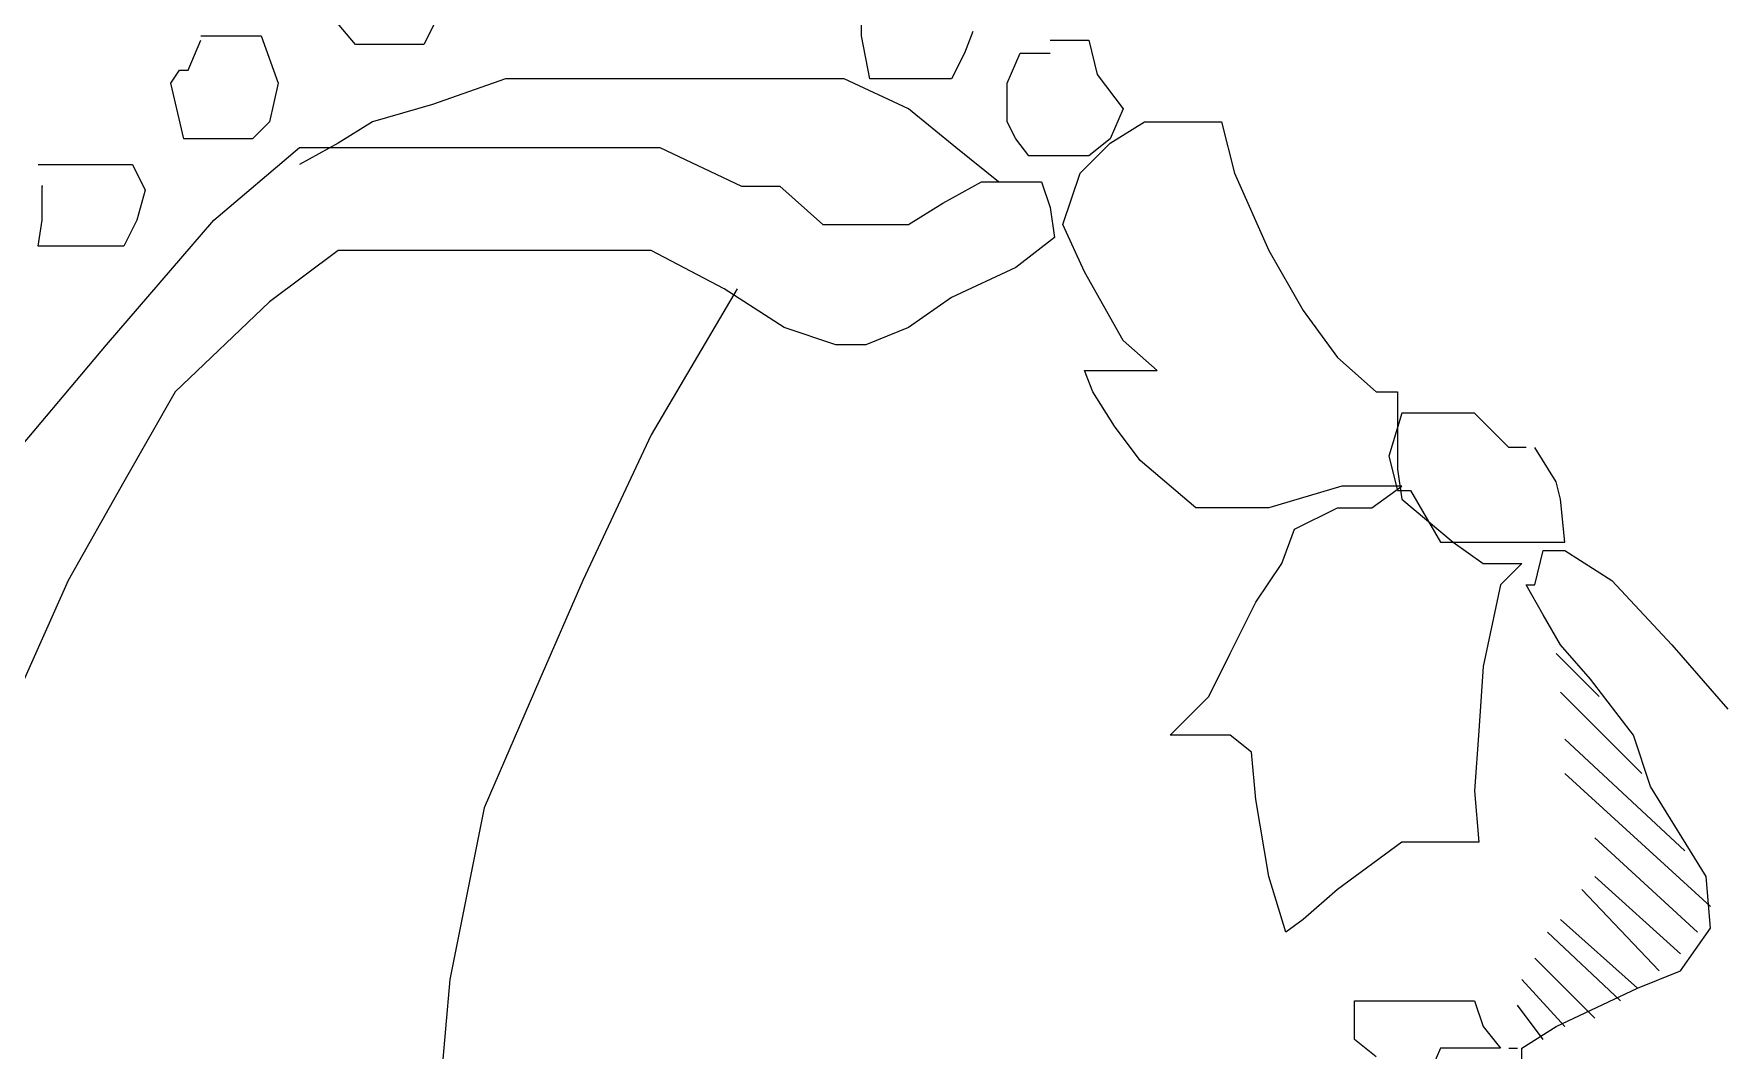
# Model space of a CAD drawing. Extents: x 747954 to 748544, y 4316381 to 4317408.
# Drawn here: x 747979.18 to 747983.115, y 4317246.055 to 4317248.425 of the extents above; entities that cross this region are included whole.
import ezdxf

# ---------------------------------------------------------------- set-up
doc = ezdxf.new("R2010")
doc.units = 0
doc.layers.get('0').update_dxf_attribs({"linetype": 'CONTINUOUS'})

msp = doc.modelspace()

# ---------------------------------------------------------------- linework, layer by layer
at = {"color": 0, "linetype": 'CONTINUOUS'}
for p, q in [((747981.11, 4317248.42), (747981.11, 4317248.51)), ((747981.11, 4317248.42), (747981.11, 4317248.51)), ((747979.93, 4317248.4), (747979.88, 4317248.46)), ((747979.93, 4317248.4), (747979.88, 4317248.46)), ((747980.12, 4317248.46), (747980.09, 4317248.4)), ((747980.12, 4317248.46), (747980.09, 4317248.4)), ((747979.57, 4317248.42), (747979.65, 4317248.42)), ((747979.57, 4317248.42), (747979.65, 4317248.42)), ((747979.65, 4317248.42), (747979.71, 4317248.42)), ((747979.65, 4317248.42), (747979.71, 4317248.42)), ((747979.71, 4317248.42), (747979.75, 4317248.31)), ((747979.71, 4317248.42), (747979.75, 4317248.31)), ((747981.13, 4317248.32), (747981.11, 4317248.42)), ((747981.13, 4317248.32), (747981.11, 4317248.42)), ((747981.37, 4317248.43), (747981.35, 4317248.38)), ((747981.37, 4317248.43), (747981.35, 4317248.38)), ((747979.54, 4317248.34), (747979.57, 4317248.41)), ((747979.54, 4317248.34), (747979.57, 4317248.41)), ((747979.97, 4317248.4), (747979.93, 4317248.4)), ((747979.97, 4317248.4), (747979.93, 4317248.4)), ((747980.04, 4317248.4), (747979.97, 4317248.4)), ((747980.04, 4317248.4), (747979.97, 4317248.4)), ((747980.09, 4317248.4), (747980.04, 4317248.4)), ((747980.09, 4317248.4), (747980.04, 4317248.4)), ((747981.35, 4317248.38), (747981.32, 4317248.32)), ((747981.35, 4317248.38), (747981.32, 4317248.32)), ((747981.45, 4317248.31), (747981.48, 4317248.38)), ((747981.45, 4317248.31), (747981.48, 4317248.38)), ((747981.48, 4317248.38), (747981.5, 4317248.38)), ((747981.48, 4317248.38), (747981.5, 4317248.38)), ((747981.5, 4317248.38), (747981.55, 4317248.38)), ((747981.5, 4317248.38), (747981.55, 4317248.38)), ((747981.55, 4317248.41), (747981.64, 4317248.41)), ((747981.55, 4317248.41), (747981.64, 4317248.41)), ((747981.64, 4317248.41), (747981.66, 4317248.33)), ((747981.64, 4317248.41), (747981.66, 4317248.33)), ((747979.5, 4317248.31), (747979.52, 4317248.34)), ((747979.5, 4317248.31), (747979.52, 4317248.34)), ((747979.52, 4317248.34), (747979.54, 4317248.34)), ((747979.52, 4317248.34), (747979.54, 4317248.34)), ((747979.53, 4317248.18), (747979.5, 4317248.31)), ((747979.53, 4317248.18), (747979.5, 4317248.31)), ((747979.75, 4317248.31), (747979.73, 4317248.22)), ((747979.75, 4317248.31), (747979.73, 4317248.22)), ((747980.28, 4317248.32), (747980.11, 4317248.26)), ((747980.28, 4317248.32), (747980.11, 4317248.26)), ((747980.45, 4317248.32), (747980.28, 4317248.32)), ((747980.45, 4317248.32), (747980.28, 4317248.32)), ((747980.63, 4317248.32), (747980.45, 4317248.32)), ((747980.63, 4317248.32), (747980.45, 4317248.32)), ((747980.76, 4317248.32), (747980.63, 4317248.32)), ((747980.76, 4317248.32), (747980.63, 4317248.32)), ((747980.94, 4317248.32), (747980.76, 4317248.32)), ((747980.94, 4317248.32), (747980.76, 4317248.32)), ((747981.07, 4317248.32), (747980.94, 4317248.32)), ((747981.07, 4317248.32), (747980.94, 4317248.32)), ((747981.22, 4317248.25), (747981.07, 4317248.32)), ((747981.22, 4317248.25), (747981.07, 4317248.32)), ((747981.19, 4317248.32), (747981.13, 4317248.32)), ((747981.19, 4317248.32), (747981.13, 4317248.32)), ((747981.27, 4317248.32), (747981.19, 4317248.32)), ((747981.27, 4317248.32), (747981.19, 4317248.32)), ((747981.32, 4317248.32), (747981.27, 4317248.32)), ((747981.32, 4317248.32), (747981.27, 4317248.32)), ((747981.45, 4317248.22), (747981.45, 4317248.31)), ((747981.45, 4317248.22), (747981.45, 4317248.31)), ((747981.66, 4317248.33), (747981.72, 4317248.25)), ((747981.66, 4317248.33), (747981.72, 4317248.25)), ((747980.11, 4317248.26), (747979.97, 4317248.22)), ((747980.11, 4317248.26), (747979.97, 4317248.22)), ((747981.33, 4317248.16), (747981.22, 4317248.25)), ((747981.33, 4317248.16), (747981.22, 4317248.25)), ((747981.72, 4317248.25), (747981.69, 4317248.18)), ((747981.72, 4317248.25), (747981.69, 4317248.18)), ((747979.73, 4317248.22), (747979.69, 4317248.18)), ((747979.73, 4317248.22), (747979.69, 4317248.18)), ((747979.97, 4317248.22), (747979.89, 4317248.17)), ((747979.97, 4317248.22), (747979.89, 4317248.17)), ((747981.47, 4317248.18), (747981.45, 4317248.22)), ((747981.47, 4317248.18), (747981.45, 4317248.22)), ((747981.69, 4317248.17), (747981.77, 4317248.22)), ((747981.69, 4317248.17), (747981.77, 4317248.22)), ((747981.77, 4317248.22), (747981.85, 4317248.22)), ((747981.77, 4317248.22), (747981.85, 4317248.22)), ((747981.85, 4317248.22), (747981.94, 4317248.22)), ((747981.85, 4317248.22), (747981.94, 4317248.22)), ((747981.94, 4317248.22), (747981.95, 4317248.22)), ((747981.94, 4317248.22), (747981.95, 4317248.22)), ((747981.95, 4317248.22), (747981.98, 4317248.1)), ((747981.95, 4317248.22), (747981.98, 4317248.1)), ((747979.58, 4317248.18), (747979.53, 4317248.18)), ((747979.58, 4317248.18), (747979.53, 4317248.18)), ((747979.65, 4317248.18), (747979.58, 4317248.18)), ((747979.65, 4317248.18), (747979.58, 4317248.18)), ((747979.6, 4317247.99), (747979.8, 4317248.16)), ((747979.6, 4317247.99), (747979.8, 4317248.16)), ((747979.69, 4317248.18), (747979.65, 4317248.18)), ((747979.69, 4317248.18), (747979.65, 4317248.18)), ((747979.89, 4317248.17), (747979.8, 4317248.12)), ((747979.89, 4317248.17), (747979.8, 4317248.12)), ((747979.8, 4317248.16), (747979.93, 4317248.16)), ((747979.8, 4317248.16), (747979.93, 4317248.16)), ((747979.93, 4317248.16), (747980.08, 4317248.16)), ((747979.93, 4317248.16), (747980.08, 4317248.16)), ((747980.08, 4317248.16), (747980.25, 4317248.16)), ((747980.08, 4317248.16), (747980.25, 4317248.16)), ((747980.25, 4317248.16), (747980.45, 4317248.16)), ((747980.25, 4317248.16), (747980.45, 4317248.16)), ((747980.45, 4317248.16), (747980.64, 4317248.16)), ((747980.45, 4317248.16), (747980.64, 4317248.16)), ((747980.64, 4317248.16), (747980.83, 4317248.07)), ((747980.64, 4317248.16), (747980.83, 4317248.07)), ((747981.43, 4317248.08), (747981.33, 4317248.16)), ((747981.43, 4317248.08), (747981.33, 4317248.16)), ((747981.5, 4317248.14), (747981.47, 4317248.18)), ((747981.5, 4317248.14), (747981.47, 4317248.18)), ((747981.62, 4317248.1), (747981.69, 4317248.17)), ((747981.62, 4317248.1), (747981.69, 4317248.17)), ((747981.69, 4317248.18), (747981.64, 4317248.14)), ((747981.69, 4317248.18), (747981.64, 4317248.14)), ((747979.19, 4317248.12), (747979.26, 4317248.12)), ((747979.19, 4317248.12), (747979.26, 4317248.12)), ((747979.26, 4317248.12), (747979.34, 4317248.12)), ((747979.26, 4317248.12), (747979.34, 4317248.12)), ((747979.34, 4317248.12), (747979.41, 4317248.12)), ((747979.34, 4317248.12), (747979.41, 4317248.12)), ((747979.41, 4317248.12), (747979.44, 4317248.06)), ((747979.41, 4317248.12), (747979.44, 4317248.06)), ((747981.55, 4317248.14), (747981.5, 4317248.14)), ((747981.55, 4317248.14), (747981.5, 4317248.14)), ((747981.64, 4317248.14), (747981.55, 4317248.14)), ((747981.64, 4317248.14), (747981.55, 4317248.14)), ((747979.2, 4317247.99), (747979.2, 4317248.07)), ((747979.2, 4317247.99), (747979.2, 4317248.07)), ((747980.83, 4317248.07), (747980.92, 4317248.07)), ((747980.83, 4317248.07), (747980.92, 4317248.07)), ((747980.92, 4317248.07), (747981.02, 4317247.98)), ((747980.92, 4317248.07), (747981.02, 4317247.98)), ((747981.3, 4317248.03), (747981.39, 4317248.08)), ((747981.3, 4317248.03), (747981.39, 4317248.08)), ((747981.39, 4317248.08), (747981.46, 4317248.08)), ((747981.39, 4317248.08), (747981.46, 4317248.08)), ((747981.46, 4317248.08), (747981.53, 4317248.08)), ((747981.46, 4317248.08), (747981.53, 4317248.08)), ((747981.53, 4317248.08), (747981.55, 4317248.02)), ((747981.53, 4317248.08), (747981.55, 4317248.02)), ((747981.58, 4317247.98), (747981.62, 4317248.1)), ((747981.58, 4317247.98), (747981.62, 4317248.1)), ((747981.98, 4317248.1), (747982.06, 4317247.92)), ((747981.98, 4317248.1), (747982.06, 4317247.92)), ((747979.44, 4317248.06), (747979.42, 4317247.99)), ((747979.44, 4317248.06), (747979.42, 4317247.99)), ((747981.22, 4317247.98), (747981.3, 4317248.03)), ((747981.22, 4317247.98), (747981.3, 4317248.03)), ((747979.19, 4317247.93), (747979.2, 4317247.99)), ((747979.19, 4317247.93), (747979.2, 4317247.99)), ((747979.35, 4317247.7), (747979.6, 4317247.99)), ((747979.35, 4317247.7), (747979.6, 4317247.99)), ((747979.42, 4317247.99), (747979.39, 4317247.93)), ((747979.42, 4317247.99), (747979.39, 4317247.93)), ((747981.55, 4317248.02), (747981.56, 4317247.95)), ((747981.55, 4317248.02), (747981.56, 4317247.95)), ((747981.02, 4317247.98), (747981.08, 4317247.98)), ((747981.02, 4317247.98), (747981.08, 4317247.98)), ((747981.08, 4317247.98), (747981.22, 4317247.98)), ((747981.08, 4317247.98), (747981.22, 4317247.98)), ((747981.56, 4317247.95), (747981.47, 4317247.88)), ((747981.56, 4317247.95), (747981.47, 4317247.88)), ((747981.63, 4317247.87), (747981.58, 4317247.98)), ((747981.63, 4317247.87), (747981.58, 4317247.98)), ((747979.23, 4317247.93), (747979.19, 4317247.93)), ((747979.23, 4317247.93), (747979.19, 4317247.93)), ((747979.33, 4317247.93), (747979.23, 4317247.93)), ((747979.33, 4317247.93), (747979.23, 4317247.93)), ((747979.39, 4317247.93), (747979.33, 4317247.93)), ((747979.39, 4317247.93), (747979.33, 4317247.93)), ((747979.89, 4317247.92), (747979.73, 4317247.8)), ((747979.89, 4317247.92), (747979.73, 4317247.8)), ((747980.07, 4317247.92), (747979.89, 4317247.92)), ((747980.07, 4317247.92), (747979.89, 4317247.92)), ((747980.26, 4317247.92), (747980.07, 4317247.92)), ((747980.26, 4317247.92), (747980.07, 4317247.92)), ((747980.43, 4317247.92), (747980.26, 4317247.92)), ((747980.43, 4317247.92), (747980.26, 4317247.92)), ((747980.62, 4317247.92), (747980.43, 4317247.92)), ((747980.62, 4317247.92), (747980.43, 4317247.92)), ((747980.79, 4317247.83), (747980.62, 4317247.92)), ((747980.79, 4317247.83), (747980.62, 4317247.92)), ((747982.06, 4317247.92), (747982.14, 4317247.78)), ((747982.06, 4317247.92), (747982.14, 4317247.78)), ((747981.47, 4317247.88), (747981.32, 4317247.81)), ((747981.47, 4317247.88), (747981.32, 4317247.81)), ((747981.72, 4317247.71), (747981.63, 4317247.87)), ((747981.72, 4317247.71), (747981.63, 4317247.87)), ((747980.82, 4317247.83), (747980.62, 4317247.49)), ((747980.82, 4317247.83), (747980.62, 4317247.49)), ((747980.93, 4317247.74), (747980.79, 4317247.83)), ((747980.93, 4317247.74), (747980.79, 4317247.83)), ((747979.73, 4317247.8), (747979.51, 4317247.59)), ((747979.73, 4317247.8), (747979.51, 4317247.59)), ((747981.32, 4317247.81), (747981.22, 4317247.74)), ((747981.32, 4317247.81), (747981.22, 4317247.74)), ((747982.14, 4317247.78), (747982.22, 4317247.67)), ((747982.14, 4317247.78), (747982.22, 4317247.67)), ((747981.05, 4317247.7), (747980.93, 4317247.74)), ((747981.05, 4317247.7), (747980.93, 4317247.74)), ((747981.22, 4317247.74), (747981.12, 4317247.7)), ((747981.22, 4317247.74), (747981.12, 4317247.7)), ((747979.14, 4317247.45), (747979.35, 4317247.7)), ((747979.14, 4317247.45), (747979.35, 4317247.7)), ((747981.12, 4317247.7), (747981.05, 4317247.7)), ((747981.12, 4317247.7), (747981.05, 4317247.7)), ((747981.8, 4317247.64), (747981.72, 4317247.71)), ((747981.8, 4317247.64), (747981.72, 4317247.71)), ((747981.65, 4317247.59), (747981.63, 4317247.64)), ((747981.63, 4317247.64), (747981.71, 4317247.64)), ((747981.65, 4317247.59), (747981.63, 4317247.64)), ((747981.63, 4317247.64), (747981.71, 4317247.64)), ((747981.71, 4317247.64), (747981.8, 4317247.64)), ((747981.71, 4317247.64), (747981.8, 4317247.64)), ((747982.22, 4317247.67), (747982.31, 4317247.59)), ((747982.22, 4317247.67), (747982.31, 4317247.59)), ((747979.51, 4317247.59), (747979.39, 4317247.38)), ((747979.51, 4317247.59), (747979.39, 4317247.38)), ((747981.7, 4317247.51), (747981.65, 4317247.59)), ((747981.7, 4317247.51), (747981.65, 4317247.59)), ((747982.31, 4317247.59), (747982.36, 4317247.59)), ((747982.31, 4317247.59), (747982.36, 4317247.59)), ((747982.36, 4317247.59), (747982.36, 4317247.51)), ((747982.36, 4317247.59), (747982.36, 4317247.51)), ((747982.37, 4317247.54), (747982.34, 4317247.44)), ((747982.37, 4317247.54), (747982.34, 4317247.44)), ((747982.44, 4317247.54), (747982.37, 4317247.54)), ((747982.44, 4317247.54), (747982.37, 4317247.54)), ((747982.54, 4317247.54), (747982.44, 4317247.54)), ((747982.54, 4317247.54), (747982.44, 4317247.54)), ((747982.62, 4317247.46), (747982.54, 4317247.54)), ((747982.62, 4317247.46), (747982.54, 4317247.54)), ((747980.62, 4317247.49), (747980.46, 4317247.15)), ((747980.62, 4317247.49), (747980.46, 4317247.15)), ((747981.76, 4317247.43), (747981.7, 4317247.51)), ((747981.76, 4317247.43), (747981.7, 4317247.51)), ((747982.36, 4317247.51), (747982.36, 4317247.41)), ((747982.36, 4317247.51), (747982.36, 4317247.41)), ((747982.34, 4317247.44), (747982.36, 4317247.36)), ((747982.34, 4317247.44), (747982.36, 4317247.36)), ((747982.66, 4317247.46), (747982.62, 4317247.46)), ((747982.66, 4317247.46), (747982.62, 4317247.46)), ((747982.73, 4317247.38), (747982.68, 4317247.46)), ((747982.73, 4317247.38), (747982.68, 4317247.46)), ((747981.89, 4317247.32), (747981.76, 4317247.43)), ((747981.89, 4317247.32), (747981.76, 4317247.43)), ((747982.36, 4317247.41), (747982.37, 4317247.34)), ((747982.36, 4317247.41), (747982.37, 4317247.34)), ((747979.39, 4317247.38), (747979.26, 4317247.15)), ((747979.39, 4317247.38), (747979.26, 4317247.15)), ((747982.23, 4317247.37), (747982.06, 4317247.32)), ((747982.23, 4317247.37), (747982.06, 4317247.32)), ((747982.37, 4317247.37), (747982.23, 4317247.37)), ((747982.37, 4317247.37), (747982.23, 4317247.37)), ((747982.3, 4317247.32), (747982.37, 4317247.37)), ((747982.3, 4317247.32), (747982.37, 4317247.37)), ((747982.36, 4317247.36), (747982.39, 4317247.36)), ((747982.36, 4317247.36), (747982.39, 4317247.36)), ((747982.39, 4317247.36), (747982.46, 4317247.24)), ((747982.39, 4317247.36), (747982.46, 4317247.24)), ((747982.74, 4317247.34), (747982.73, 4317247.38)), ((747982.74, 4317247.34), (747982.73, 4317247.38)), ((747982.06, 4317247.32), (747981.89, 4317247.32)), ((747982.06, 4317247.32), (747981.89, 4317247.32)), ((747982.12, 4317247.27), (747982.22, 4317247.32)), ((747982.12, 4317247.27), (747982.22, 4317247.32)), ((747982.22, 4317247.32), (747982.3, 4317247.32)), ((747982.22, 4317247.32), (747982.3, 4317247.32)), ((747982.37, 4317247.34), (747982.49, 4317247.24)), ((747982.37, 4317247.34), (747982.49, 4317247.24)), ((747982.75, 4317247.24), (747982.74, 4317247.34)), ((747982.75, 4317247.24), (747982.74, 4317247.34)), ((747982.09, 4317247.19), (747982.12, 4317247.27)), ((747982.09, 4317247.19), (747982.12, 4317247.27)), ((747982.46, 4317247.24), (747982.54, 4317247.24)), ((747982.46, 4317247.24), (747982.54, 4317247.24)), ((747982.49, 4317247.24), (747982.56, 4317247.19)), ((747982.49, 4317247.24), (747982.56, 4317247.19)), ((747982.54, 4317247.24), (747982.59, 4317247.24)), ((747982.54, 4317247.24), (747982.59, 4317247.24)), ((747982.59, 4317247.24), (747982.64, 4317247.24)), ((747982.59, 4317247.24), (747982.64, 4317247.24)), ((747982.64, 4317247.24), (747982.68, 4317247.24)), ((747982.64, 4317247.24), (747982.68, 4317247.24)), ((747982.68, 4317247.24), (747982.73, 4317247.24)), ((747982.68, 4317247.24), (747982.73, 4317247.24)), ((747982.73, 4317247.24), (747982.75, 4317247.24)), ((747982.73, 4317247.24), (747982.75, 4317247.24)), ((747982.68, 4317247.14), (747982.7, 4317247.22)), ((747982.68, 4317247.14), (747982.7, 4317247.22)), ((747982.7, 4317247.22), (747982.75, 4317247.22)), ((747982.7, 4317247.22), (747982.75, 4317247.22)), ((747982.75, 4317247.22), (747982.86, 4317247.15)), ((747982.75, 4317247.22), (747982.86, 4317247.15)), ((747982.03, 4317247.1), (747982.09, 4317247.19)), ((747982.03, 4317247.1), (747982.09, 4317247.19)), ((747982.56, 4317247.19), (747982.62, 4317247.19)), ((747982.56, 4317247.19), (747982.62, 4317247.19)), ((747982.65, 4317247.19), (747982.6, 4317247.14)), ((747982.65, 4317247.19), (747982.6, 4317247.14)), ((747982.62, 4317247.19), (747982.65, 4317247.19)), ((747982.62, 4317247.19), (747982.65, 4317247.19)), ((747979.26, 4317247.15), (747979.14, 4317246.88)), ((747979.26, 4317247.15), (747979.14, 4317246.88)), ((747980.46, 4317247.15), (747980.36, 4317246.92)), ((747980.46, 4317247.15), (747980.36, 4317246.92)), ((747982.6, 4317247.14), (747982.56, 4317246.95)), ((747982.6, 4317247.14), (747982.56, 4317246.95)), ((747982.7, 4317247.07), (747982.66, 4317247.14)), ((747982.66, 4317247.14), (747982.68, 4317247.14)), ((747982.7, 4317247.07), (747982.66, 4317247.14)), ((747982.66, 4317247.14), (747982.68, 4317247.14)), ((747982.86, 4317247.15), (747983, 4317247)), ((747982.86, 4317247.15), (747983, 4317247)), ((747981.97, 4317246.98), (747982.03, 4317247.1)), ((747981.97, 4317246.98), (747982.03, 4317247.1)), ((747982.74, 4317247), (747982.7, 4317247.07)), ((747982.74, 4317247), (747982.7, 4317247.07)), ((747981.92, 4317246.88), (747981.97, 4317246.98)), ((747981.92, 4317246.88), (747981.97, 4317246.98)), ((747982.73, 4317246.98), (747982.83, 4317246.88)), ((747982.73, 4317246.98), (747982.83, 4317246.88)), ((747982.81, 4317246.92), (747982.74, 4317247)), ((747982.81, 4317246.92), (747982.74, 4317247)), ((747983, 4317247), (747983.13, 4317246.85)), ((747983, 4317247), (747983.13, 4317246.85)), ((747982.56, 4317246.95), (747982.55, 4317246.8)), ((747982.56, 4317246.95), (747982.55, 4317246.8)), ((747980.36, 4317246.92), (747980.23, 4317246.62)), ((747980.36, 4317246.92), (747980.23, 4317246.62)), ((747982.93, 4317246.7), (747982.74, 4317246.89)), ((747982.93, 4317246.7), (747982.74, 4317246.89)), ((747982.91, 4317246.79), (747982.81, 4317246.92)), ((747982.91, 4317246.79), (747982.81, 4317246.92)), ((747981.83, 4317246.79), (747981.92, 4317246.88)), ((747981.83, 4317246.79), (747981.92, 4317246.88)), ((747981.9, 4317246.79), (747981.83, 4317246.79)), ((747981.9, 4317246.79), (747981.83, 4317246.79)), ((747981.97, 4317246.79), (747981.9, 4317246.79)), ((747981.97, 4317246.79), (747981.9, 4317246.79)), ((747982.02, 4317246.75), (747981.97, 4317246.79)), ((747982.02, 4317246.75), (747981.97, 4317246.79)), ((747982.55, 4317246.8), (747982.54, 4317246.66)), ((747982.55, 4317246.8), (747982.54, 4317246.66)), ((747982.75, 4317246.78), (747983.03, 4317246.52)), ((747982.75, 4317246.78), (747983.03, 4317246.52)), ((747982.95, 4317246.67), (747982.91, 4317246.79)), ((747982.95, 4317246.67), (747982.91, 4317246.79)), ((747982.03, 4317246.64), (747982.02, 4317246.75)), ((747982.03, 4317246.64), (747982.02, 4317246.75)), ((747983.09, 4317246.39), (747982.75, 4317246.7)), ((747983.09, 4317246.39), (747982.75, 4317246.7)), ((747982.54, 4317246.66), (747982.55, 4317246.54)), ((747982.54, 4317246.66), (747982.55, 4317246.54)), ((747983.08, 4317246.46), (747982.95, 4317246.67)), ((747983.08, 4317246.46), (747982.95, 4317246.67)), ((747980.23, 4317246.62), (747980.15, 4317246.22)), ((747980.23, 4317246.62), (747980.15, 4317246.22)), ((747982.06, 4317246.46), (747982.03, 4317246.64)), ((747982.06, 4317246.46), (747982.03, 4317246.64)), ((747982.37, 4317246.54), (747982.22, 4317246.43)), ((747982.37, 4317246.54), (747982.22, 4317246.43)), ((747982.42, 4317246.54), (747982.37, 4317246.54)), ((747982.42, 4317246.54), (747982.37, 4317246.54)), ((747982.49, 4317246.54), (747982.42, 4317246.54)), ((747982.49, 4317246.54), (747982.42, 4317246.54)), ((747982.55, 4317246.54), (747982.49, 4317246.54)), ((747982.55, 4317246.54), (747982.49, 4317246.54)), ((747982.82, 4317246.55), (747983.06, 4317246.33)), ((747982.82, 4317246.55), (747983.06, 4317246.33)), ((747982.1, 4317246.33), (747982.06, 4317246.46)), ((747982.1, 4317246.33), (747982.06, 4317246.46)), ((747983.02, 4317246.28), (747982.82, 4317246.46)), ((747983.02, 4317246.28), (747982.82, 4317246.46)), ((747983.09, 4317246.34), (747983.08, 4317246.46)), ((747983.09, 4317246.34), (747983.08, 4317246.46)), ((747982.22, 4317246.43), (747982.14, 4317246.36)), ((747982.22, 4317246.43), (747982.14, 4317246.36)), ((747982.79, 4317246.43), (747982.97, 4317246.24)), ((747982.79, 4317246.43), (747982.97, 4317246.24)), ((747982.14, 4317246.36), (747982.1, 4317246.33)), ((747982.14, 4317246.36), (747982.1, 4317246.33)), ((747982.92, 4317246.2), (747982.74, 4317246.36)), ((747982.92, 4317246.2), (747982.74, 4317246.36)), ((747983.02, 4317246.24), (747983.09, 4317246.34)), ((747983.02, 4317246.24), (747983.09, 4317246.34)), ((747982.71, 4317246.33), (747982.88, 4317246.17)), ((747982.71, 4317246.33), (747982.88, 4317246.17)), ((747982.82, 4317246.13), (747982.68, 4317246.27)), ((747982.82, 4317246.13), (747982.68, 4317246.27)), ((747980.15, 4317246.22), (747980.13, 4317245.99)), ((747980.15, 4317246.22), (747980.13, 4317245.99)), ((747982.65, 4317246.22), (747982.75, 4317246.11)), ((747982.65, 4317246.22), (747982.75, 4317246.11)), ((747982.92, 4317246.2), (747983.02, 4317246.24)), ((747982.92, 4317246.2), (747983.02, 4317246.24)), ((747982.73, 4317246.11), (747982.92, 4317246.2)), ((747982.73, 4317246.11), (747982.92, 4317246.2)), ((747982.26, 4317246.08), (747982.26, 4317246.17)), ((747982.26, 4317246.17), (747982.3, 4317246.17)), ((747982.26, 4317246.08), (747982.26, 4317246.17)), ((747982.26, 4317246.17), (747982.3, 4317246.17)), ((747982.3, 4317246.17), (747982.36, 4317246.17)), ((747982.3, 4317246.17), (747982.36, 4317246.17)), ((747982.36, 4317246.17), (747982.42, 4317246.17)), ((747982.36, 4317246.17), (747982.42, 4317246.17)), ((747982.42, 4317246.17), (747982.48, 4317246.17)), ((747982.42, 4317246.17), (747982.48, 4317246.17)), ((747982.48, 4317246.17), (747982.54, 4317246.17)), ((747982.48, 4317246.17), (747982.54, 4317246.17)), ((747982.54, 4317246.17), (747982.56, 4317246.11)), ((747982.54, 4317246.17), (747982.56, 4317246.11)), ((747982.7, 4317246.08), (747982.64, 4317246.16)), ((747982.7, 4317246.08), (747982.64, 4317246.16)), ((747982.56, 4317246.11), (747982.6, 4317246.06)), ((747982.56, 4317246.11), (747982.6, 4317246.06)), ((747982.65, 4317246.06), (747982.73, 4317246.11)), ((747982.65, 4317246.06), (747982.73, 4317246.11)), ((747982.31, 4317246.04), (747982.26, 4317246.08)), ((747982.31, 4317246.04), (747982.26, 4317246.08)), ((747982.46, 4317246.06), (747982.43, 4317245.99)), ((747982.46, 4317246.06), (747982.43, 4317245.99)), ((747982.53, 4317246.06), (747982.46, 4317246.06)), ((747982.53, 4317246.06), (747982.46, 4317246.06)), ((747982.56, 4317246.06), (747982.53, 4317246.06)), ((747982.56, 4317246.06), (747982.53, 4317246.06)), ((747982.6, 4317246.06), (747982.56, 4317246.06)), ((747982.6, 4317246.06), (747982.56, 4317246.06)), ((747982.62, 4317246.06), (747982.64, 4317246.06)), ((747982.62, 4317246.06), (747982.64, 4317246.06)), ((747982.65, 4317246.02), (747982.65, 4317246.06)), ((747982.65, 4317246.02), (747982.65, 4317246.06))]:
    msp.add_line(p, q, dxfattribs=at)
msp.add_point((747979.2, 4317248.07), dxfattribs=at)
msp.add_point((747979.2, 4317248.07), dxfattribs=at)

# ---------------------------------------------------------------- meshes
mesh = msp.add_polyface(dxfattribs=at)
corners = [(747954.5, 4316381), (747954.5, 4316381), (747954.5, 4316571.9618), (748262.5, 4316381), (747954.5, 4316746.4935), (748544, 4316381), (747954.5, 4317407.5), (748544, 4317042.0065), (748544, 4317407.5)]
mesh.append_faces([[corners[k] for k in face] for face in [(0, 1, 3, 2), (2, 3, 5, 4), (4, 5, 7, 6), (6, 7, 8, 8)]], dxfattribs={"vtx0": -1, "vtx2": -1, "color": 0})
mesh = msp.add_polyface(dxfattribs=at)
corners = [(747964.5, 4317221), (747964.5, 4317221), (747964.5, 4317395.2713), (748245.58, 4317221), (747964.5, 4317401.5), (748245.58, 4317227.2287), (748245.58, 4317401.5)]
mesh.append_faces([[corners[k] for k in face] for face in [(0, 1, 3, 2), (2, 3, 5, 4), (4, 5, 6, 6)]], dxfattribs={"vtx0": -1, "vtx2": -1, "color": 0})

doc.saveas('drawing.dxf')
